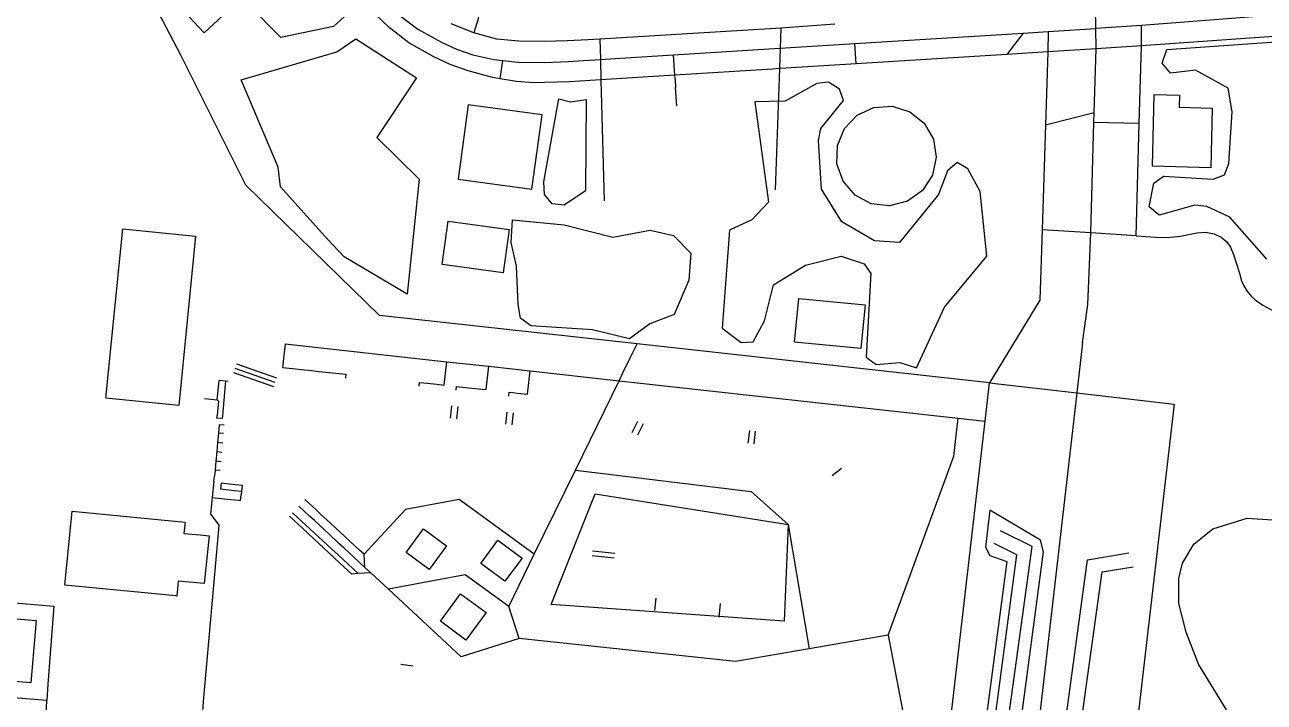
# Model space of a CAD drawing. Header units: metres. Extents: x -2626 to 1483, y -1332 to 1229.
# Drawn here: x -597.1 to -247.5, y -418.9 to -227.6 of the extents above; entities that cross this region are included whole.
import ezdxf

# ---------------------------------------------------------------- set-up
doc = ezdxf.new("R2010")
doc.units = ezdxf.units.M
for name, color, linetype in [('OSM_BUILDING', 8, 'Continuous'), ('OSM_GREEN_EXISTING', 94, 'Continuous'), ('OSM_ROAD_LOCAL', 9, 'Continuous')]:
    doc.layers.add(name, color=color, linetype=linetype)

msp = doc.modelspace()

# ---------------------------------------------------------------- linework, layer by layer
at = {"layer": 'OSM_BUILDING'}
for points in [[(-262.561, -267.991), (-279.017, -267.568), (-278.492, -247.285), (-271.383, -247.463), (-271.477, -250.892), (-262.129, -251.126)], [(-472.021, -250.213), (-474.89, -271.174), (-454.033, -274.024), (-451.163, -253.074)], [(-343.923, -274.447), (-348.143, -277.453), (-353.164, -278.744), (-358.309, -278.132), (-362.892, -275.694), (-366.281, -271.775), (-368.025, -266.888), (-367.888, -261.701), (-365.887, -256.914), (-362.292, -253.185), (-357.59, -250.992), (-352.42, -250.647), (-347.468, -252.205), (-343.416, -255.434), (-340.803, -259.92), (-339.99, -265.041), (-341.078, -270.106)], [(-477.698, -283.085), (-460.498, -285.423), (-462.167, -297.635), (-479.367, -295.297)], [(-548.924, -287.282), (-553.676, -335.083), (-574.215, -333.046), (-569.463, -285.245)], [(-361.235, -318.997), (-379.961, -317.227), (-378.798, -304.904), (-360.072, -306.663)], [(-436.251, -360.074), (-381.774, -368.712), (-382.925, -395.963), (-448.593, -391.321)], [(-583.706, -364.905), (-551.888, -368.033), (-552.207, -371.251), (-547.643, -371.651), (-545.129, -371.952), (-546.455, -385.41), (-553.826, -384.687), (-554.239, -388.906), (-554.495, -388.884), (-585.757, -385.8)], [(-478.098, -374.735), (-483.018, -381.381), (-489.502, -376.583), (-484.582, -369.937)], [(-461.66, -384.709), (-468.457, -379.677), (-463.617, -373.143), (-456.821, -378.175)], [(-595.392, -413.418), (-716.475, -403.199), (-714.987, -385.555), (-593.904, -395.763)], [(-474.159, -388.238), (-466.925, -393.592), (-472.646, -401.318), (-479.88, -395.963)]]:
    msp.add_lwpolyline(points, close=True, dxfattribs=at)
msp.add_lwpolyline([(-258.147, -421.055), (-266.025, -408.142), (-269.545, -399.08), (-271.558, -391.032), (-271.558, -383.985), (-270.551, -379.633), (-267.369, -374.267), (-262.004, -369.904), (-252.276, -366.887), (-242.378, -367.555), (-234.163, -369.57), (-226.785, -371.751), (-219.576, -375.102), (-212.698, -378.62), (-206.158, -382.65), (-199.787, -386.846), (-189.552, -396.398), (-182.843, -402.776), (-178.317, -407.307), (-174.128, -413.34), (-169.601, -419.04)], dxfattribs=at)
at = {"layer": 'OSM_GREEN_EXISTING'}
for points in [[(-497.799, -259.43), (-485.895, -271.174), (-489.252, -303.702), (-507.027, -293.149), (-511.723, -288.117), (-524.972, -273.356), (-525.641, -267.812), (-536.038, -243.166), (-509.041, -235.285), (-503.67, -231.589), (-486.57, -242.654)], [(-391.147, -249.367), (-387.289, -277.709), (-391.984, -282.74), (-398.355, -285.59), (-400.369, -313.264), (-395.004, -317.294), (-391.647, -317.127), (-388.464, -311.249), (-385.945, -301.019), (-376.891, -295.486), (-366.831, -292.971), (-360.285, -295.152), (-358.441, -297.835), (-359.785, -321.48), (-356.934, -323.494), (-350.225, -322.994), (-345.529, -324.507), (-337.645, -307.398), (-325.741, -292.971), (-327.585, -274.692), (-331.105, -268.325), (-334.125, -266.477), (-336.807, -268.825), (-339.327, -275.527), (-350.394, -289.119), (-357.434, -288.618), (-366.662, -283.241), (-372.364, -274.024), (-373.202, -260.265), (-372.527, -256.914), (-366.156, -249.033), (-367.331, -245.849), (-370.351, -243.834), (-373.702, -244.168), (-382.593, -249.2)], [(-438.771, -248.699), (-438.939, -274.525), (-444.979, -278.555), (-448.33, -278.21), (-450.513, -275.527), (-450.681, -272.009), (-446.486, -248.532), (-443.135, -249.367)], [(-459.566, -282.74), (-444.979, -284.087), (-431.224, -287.605), (-420.658, -285.59), (-414.118, -287.104), (-409.26, -292.136), (-409.76, -299.683), (-413.955, -309.413), (-420.826, -312.095), (-426.529, -316.281), (-436.926, -313.765), (-454.37, -312.596), (-457.221, -310.414), (-457.89, -306.563), (-458.39, -295.82), (-459.904, -289.119)], [(-326.454, -456.21), (-321.939, -456.543), (-320.07, -454.451), (-309.722, -376.405), (-310.604, -373.098), (-324.915, -364.616), (-326.122, -375.08), (-324.915, -377.496), (-320.07, -379.154), (-329.536, -450.376)]]:
    msp.add_lwpolyline(points, close=True, dxfattribs=at)
for points in [[(-246.755, -293.817), (-257.153, -281.905), (-263.693, -278.889), (-267.044, -278.555), (-277.11, -281.405), (-279.961, -279.056), (-278.617, -272.343), (-275.935, -270.328), (-261.848, -271.174), (-258.659, -269.994), (-257.49, -266.811), (-256.484, -252.217), (-257.653, -245.515), (-266.881, -240.483), (-273.921, -241.318), (-276.272, -238.469), (-274.928, -234.606), (-232.162, -231.589)], [(-323.202, -449.497), (-312.917, -374.957), (-321.858, -370.482)], [(-326.41, -446.102), (-317.275, -377.251), (-323.646, -374.067)], [(-307.378, -452.859), (-297.311, -378.72), (-285.657, -376.705)], [(-302.657, -450.555), (-293.21, -382.048), (-284.457, -380.679)]]:
    msp.add_lwpolyline(points, dxfattribs=at)
at = {"layer": 'OSM_ROAD_LOCAL'}
for points in [[(-402.807, -188.631), (-415.712, -188.442), (-429.598, -201.344), (-459.753, -198.761), (-467.794, -206.709), (-468.682, -220.346), (-469.151, -225.155), (-469.226, -225.912), (-470.47, -229.942)], [(-308.391, -229.507), (-308.566, -235.251), (-309.222, -255.901), (-310.16, -285.479), (-310.791, -305.372), (-324.953, -328.693), (-424.39, -317.695), (-497.049, -309.657), (-534.763, -272.955), (-553.088, -236.209), (-559.26, -224.342), (-587.67, -197.113)], [(-537.539, -221.637), (-546.511, -229.942), (-561.216, -214.056), (-565.268, -209.681), (-565.18, -207.744), (-565.831, -207.032)], [(-493.841, -213.177), (-497.768, -216.761), (-498.799, -217.719), (-502.657, -221.348), (-505.852, -224.309), (-509.985, -228.138), (-524.878, -231.199), (-534.319, -221.76), (-530.024, -217.774), (-527.66, -215.592), (-521.214, -209.626), (-519.057, -207.622)], [(-297.23, -306.563), (-296.424, -286.381), (-295.529, -255.189), (-295.448, -252.372), (-294.929, -234.394), (-295.004, -228.672), (-295.079, -222.427)], [(-294.929, -234.394), (-308.566, -235.251), (-320.12, -235.975), (-362.592, -238.647), (-382.431, -239.894), (-384.244, -240.005), (-386.17, -240.127), (-413.755, -241.864), (-431.649, -242.988), (-434.563, -243.166), (-437.601, -243.356), (-443.472, -243.723), (-450.369, -243.968), (-453.614, -244.023), (-458.365, -243.6), (-462.967, -242.866), (-465.212, -242.51), (-472.002, -240.617), (-477.079, -238.847), (-481.712, -236.71), (-488.802, -232.736), (-494.291, -228.383), (-498.412, -224.431)], [(-491.328, -225.032), (-486.201, -228.862), (-479.598, -232.569), (-475.334, -234.528), (-470.726, -236.142), (-464.812, -237.467), (-462.292, -237.723), (-458.04, -238.146), (-450.431, -238.246), (-443.747, -238.012), (-439.465, -237.745), (-434.719, -237.444), (-429.073, -237.088), (-414.111, -236.153), (-387.233, -234.461), (-384.05, -234.261), (-381.074, -234.071), (-362.948, -232.936), (-315.437, -229.953), (-308.391, -229.507), (-295.004, -228.672)], [(-238.583, -224.476), (-282.074, -227.826), (-295.004, -228.672)], [(-368.651, -227.426), (-383.85, -228.539), (-434.875, -231.723), (-438.239, -231.901), (-444.023, -232.146), (-450.55, -232.346), (-457.709, -232.29), (-463.905, -231.678), (-470.47, -229.942), (-476.81, -227.337)], [(-383.85, -228.539), (-384.05, -234.261), (-384.244, -240.005), (-385.419, -274.236)], [(-315.437, -229.953), (-320.12, -235.975)], [(-126.704, -271.508), (-138.815, -272.065), (-184.632, -248.343), (-211.742, -234.294), (-215.106, -232.691), (-218.557, -231.255), (-220.889, -230.554), (-224.209, -230.053), (-227.048, -229.841), (-230.343, -229.919), (-234.094, -230.142), (-238.152, -230.442), (-282.131, -233.548), (-294.929, -234.394)], [(-283.569, -287.227), (-282.718, -255.478), (-282.131, -233.548), (-282.074, -227.826)], [(-434.875, -231.723), (-434.719, -237.444), (-434.563, -243.166), (-433.625, -277.33)], [(-362.592, -238.647), (-362.948, -232.936)], [(-462.967, -242.866), (-462.292, -237.723)], [(-413.68, -243.01), (-413.755, -241.864), (-414.111, -236.153)], [(-413.68, -243.01), (-413.53, -245.382)], [(-413.205, -250.525), (-413.53, -245.382)], [(-309.222, -255.901), (-295.448, -252.372)], [(-282.718, -255.478), (-291.39, -255.278), (-295.529, -255.189)], [(-283.569, -287.227), (-296.424, -286.381), (-310.16, -285.479)], [(-283.569, -287.227), (-278.117, -287.583), (-275.766, -287.661), (-273.959, -287.594), (-271.07, -287.271), (-266.494, -286.392), (-263.943, -286.202), (-261.611, -286.648), (-259.61, -287.627), (-258.072, -288.952), (-256.984, -290.41), (-256.115, -292.492), (-254.502, -297.746), (-253.901, -299.872), (-253.239, -301.353), (-252.363, -302.778), (-251.175, -304.225), (-250, -305.316), (-247.855, -306.741), (-244.735, -308.477), (-242.397, -309.913), (-239.165, -312.151), (-228.905, -318.685)], [(-298.712, -317.394), (-297.23, -306.563)], [(-523.665, -317.706), (-524.39, -324.352), (-521.552, -324.663)], [(-523.665, -317.706), (-478.042, -322.749), (-466.243, -324.051), (-454.539, -325.342), (-429.473, -328.114), (-333.825, -338.69), (-326.203, -339.536)], [(-426.247, -321.502), (-424.39, -317.695)], [(-298.712, -317.394), (-300.344, -331.532), (-314.549, -454.696)], [(-428.398, -325.91), (-426.247, -321.502)], [(-526.435, -328.615), (-537.708, -324.663)], [(-526.003, -327.379), (-537.276, -323.428)], [(-521.552, -324.663), (-518.288, -325.02)], [(-518.288, -325.02), (-516.969, -325.164)], [(-480.861, -329.127), (-478.767, -329.35), (-478.042, -322.749)], [(-468.976, -330.43), (-466.969, -330.641), (-466.243, -324.051)], [(-542.397, -329.049), (-542.309, -328.07)], [(-539.69, -328.303), (-540.452, -328.237), (-542.309, -328.07)], [(-540.452, -328.237), (-540.54, -329.216)], [(-526.866, -329.84), (-538.139, -325.888)], [(-516.969, -325.164), (-514.074, -325.476)], [(-514.074, -325.476), (-506.552, -326.311), (-506.665, -327.368)], [(-485.888, -329.662), (-485.769, -328.582), (-484.575, -328.715)], [(-353.532, -399.904), (-375.797, -403.767), (-396.617, -407.385), (-457.621, -400.861), (-460.573, -391.822), (-453.376, -377.084), (-441.784, -353.339), (-429.473, -328.114), (-428.398, -325.91)], [(-458.253, -331.598), (-455.264, -331.932), (-454.539, -325.342)], [(-542.797, -333.491), (-542.484, -329.973)], [(-542.484, -329.973), (-542.397, -329.049)], [(-540.54, -329.216), (-541.34, -338.044)], [(-484.575, -328.715), (-480.861, -329.127)], [(-475.409, -330.83), (-475.291, -329.728), (-471.908, -330.107)], [(-471.908, -330.107), (-468.976, -330.43)], [(-460.591, -332.467), (-460.473, -331.354), (-459.422, -331.476)], [(-459.422, -331.476), (-458.253, -331.598)], [(-317.169, -460.339), (-339.834, -457.723), (-326.203, -339.536), (-324.953, -328.693), (-300.344, -331.532), (-272.921, -334.693), (-287.802, -463.735)], [(-546.417, -333.157), (-542.797, -333.491), (-542.484, -333.903), (-542.747, -336.819)], [(-476.972, -338.656), (-476.597, -335.183)], [(-474.903, -335.361), (-475.278, -338.834)], [(-541.34, -338.044), (-541.409, -338.812), (-542.916, -338.678), (-542.847, -337.899)], [(-542.747, -336.819), (-542.847, -337.899)], [(-461.41, -340.426), (-461.035, -336.964)], [(-459.341, -337.142), (-459.716, -340.615)], [(-353.532, -399.904), (-335.013, -349.421), (-333.825, -338.69)], [(-542.259, -340.571), (-542.472, -342.92), (-542.716, -345.602), (-542.947, -348.207), (-543.191, -350.846), (-543.416, -353.361), (-543.566, -355.02)], [(-540.815, -340.704), (-542.259, -340.571)], [(-425.791, -342.775), (-424.171, -339.513)], [(-422.633, -340.281), (-424.253, -343.532)], [(-392.678, -342.163), (-393.116, -345.736)], [(-391.397, -345.948), (-390.959, -342.374)], [(-541.272, -345.736), (-542.716, -345.602)], [(-541.028, -343.053), (-542.472, -342.92)], [(-541.503, -348.341), (-542.947, -348.207)], [(-541.74, -350.979), (-543.191, -350.846)], [(-369.363, -354.92), (-366.769, -352.849)], [(-543.729, -356.534), (-544.229, -361.076)], [(-543.729, -356.534), (-543.566, -355.02)], [(-541.972, -353.495), (-543.416, -353.361)], [(-441.784, -353.339), (-392.159, -359.373), (-381.774, -368.712), (-375.797, -403.767)], [(-541.115, -358.85), (-541.822, -358.772), (-541.622, -356.99), (-540.915, -357.068)], [(-537.958, -359.206), (-541.115, -358.85)], [(-540.915, -357.068), (-537.758, -357.413)], [(-537.758, -357.413), (-535.769, -357.636), (-535.97, -359.428), (-537.958, -359.206)], [(-535.97, -359.428), (-536.07, -360.33)], [(-544.229, -361.076), (-544.742, -365.774), (-542.259, -368.991)], [(-544.229, -361.076), (-538.964, -361.644)], [(-538.964, -361.644), (-537.795, -361.777)], [(-537.795, -361.777), (-536.245, -361.944), (-536.07, -360.33)], [(-516.756, -366.341), (-519.826, -363.492)], [(-515.024, -364.471), (-518.094, -361.621)], [(-453.376, -377.084), (-474.572, -361.644), (-489.671, -364.482), (-501.4, -377.117)], [(-520.02, -368.612), (-522.464, -366.33)], [(-519.132, -367.655), (-521.577, -365.384)], [(-515.368, -367.621), (-516.756, -366.341)], [(-513.636, -365.762), (-515.024, -364.471)], [(-510.904, -368.301), (-513.636, -365.762)], [(-349.393, -466.495), (-351.213, -461.742), (-353.257, -456.41), (-547.611, -433.011), (-546.68, -418.695), (-542.259, -368.991)], [(-511.335, -376.672), (-520.02, -368.612)], [(-510.447, -375.714), (-519.132, -367.655)], [(-512.636, -370.16), (-515.368, -367.621)], [(-511.223, -371.473), (-512.636, -370.16)], [(-509.491, -369.603), (-510.904, -368.301)], [(-506.734, -372.174), (-509.491, -369.603)], [(-508.465, -374.033), (-511.223, -371.473)], [(-507.046, -375.358), (-508.465, -374.033)], [(-505.308, -373.488), (-506.734, -372.174)], [(-502.595, -376.015), (-505.308, -373.488)], [(-509.61, -378.275), (-511.335, -376.672)], [(-508.728, -377.317), (-510.447, -375.714)], [(-503.082, -382.561), (-508.728, -377.317)], [(-504.326, -377.885), (-507.046, -375.358)], [(-501.182, -380.802), (-501.4, -377.117), (-502.595, -376.015)], [(-430.824, -378.208), (-437.076, -377.562)], [(-436.945, -376.182), (-430.68, -376.816)], [(-499.531, -382.338), (-503.082, -382.561), (-504.858, -382.683), (-509.61, -378.275)], [(-460.573, -391.822), (-472.833, -382.895), (-494.529, -386.98), (-499.531, -382.338), (-501.182, -380.802), (-504.326, -377.885)], [(-710.979, -382.037), (-673.246, -384.62), (-588.939, -391.8)], [(-457.621, -400.861), (-474.003, -406.038), (-494.529, -386.98)], [(-419.351, -392.991), (-418.994, -389.485)], [(-401.232, -394.828), (-400.844, -390.999)], [(-588.939, -391.8), (-590.546, -413.752), (-590.89, -418.439)], [(-353.532, -399.904), (-349.387, -421.611), (-351.238, -447.193), (-342.785, -457.39), (-339.834, -457.723)], [(-592.078, -443.719), (-590.89, -418.439), (-648.493, -413.797), (-675.24, -411.559), (-717.262, -407.997), (-723.521, -407.463)], [(-491.015, -408.164), (-487.589, -408.587)]]:
    msp.add_lwpolyline(points, dxfattribs=at)

doc.saveas('drawing.dxf')
